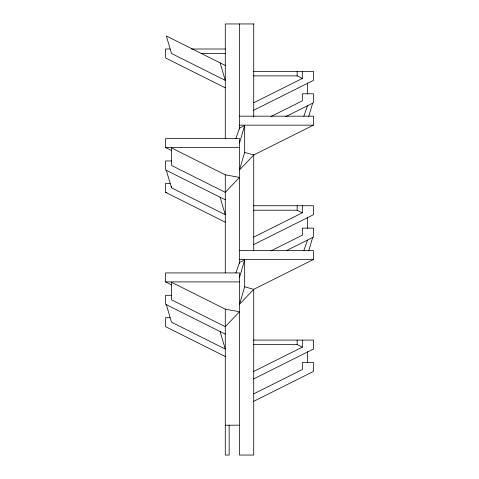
<?xml version="1.0" encoding="UTF-8"?>
<svg xmlns="http://www.w3.org/2000/svg" width="479" height="479" viewBox="0 0 479 479"><rect width="100%" height="100%" fill="white"/><g stroke="black" fill="none" stroke-linecap="round" stroke-linejoin="round"><path stroke-width="0.72" d="M239.5 143.047L244.673 125.54L239.5 128.121L235.878 138.575M244.673 125.54L244.673 152.424L239.5 169.937L253.72 155.01L313.428 125.157L313.428 116.181L239.5 116.181M239.5 277.395L244.673 259.881L239.5 262.468L235.878 272.916M244.673 259.881L244.673 286.771L239.5 304.285L253.72 289.358L313.428 259.504L313.428 250.529L239.5 250.529M308.739 116.457L312.667 103.147M308.739 250.804L312.667 237.494M303.878 116.181L307.5 105.733M303.878 250.529L307.5 240.075M253.72 102.763L302.327 78.46L302.327 71.401M253.72 110.23L313.428 80.376L313.428 71.401L253.481 71.401M270.982 116.529L302.327 100.853L302.327 93.788L313.428 93.788L313.428 102.763L285.586 116.684M253.72 237.111L302.327 212.808L302.327 205.742M253.72 244.577L313.428 214.718L313.428 205.742L253.481 205.742M270.982 250.87L302.327 235.201L302.327 228.136L313.428 228.136L313.428 237.111L286.25 250.703M253.72 371.459L302.327 347.155L302.327 340.09M253.72 378.919L313.428 349.065L313.428 340.09L253.481 340.09M253.72 393.846L302.327 369.543L302.327 362.483L313.428 362.483L313.428 371.459L253.72 401.312M253.978 23.95L225.28 23.95L225.28 138.593M170.051 49.008L165.572 49.008L165.572 57.983L225.28 87.837M191.408 49.008L225.459 49.008M201.066 53.486L225.459 53.486M253.541 75.88L297.154 75.88L302.327 78.46M239.5 125.157L313.428 125.157M239.5 263.48L239.5 138.575L165.572 138.575L165.572 147.55L239.5 147.55M171.5 160.962L165.572 160.962L165.572 169.937L225.28 199.791M170.051 183.355L165.572 183.355L165.572 192.33L225.28 222.184M165.572 192.33L167.063 192.33M253.541 210.221L297.154 210.221L302.327 212.808M239.5 259.504L313.428 259.504M244.673 286.771L253.72 289.358L253.72 455.05L239.5 455.05L239.5 272.916L165.572 272.916L165.572 281.892L239.5 281.892M171.5 295.309L165.572 295.309L165.572 304.285L225.28 334.138M170.051 317.697L165.572 317.697L165.572 326.678L225.28 356.532M253.541 344.569L297.154 344.569L302.327 347.155M225.28 425.196L239.5 425.196M225.28 174.817L239.5 177.404L225.28 192.33L171.5 165.441L171.5 147.927L225.28 174.817L225.28 272.934M225.28 309.165L239.5 311.745L225.28 326.678L171.5 299.788L171.5 282.275L225.28 309.165L225.28 455.05L229.16 455.05L229.16 425.196M244.673 152.424L253.72 155.01M225.28 65.449L166.333 35.973L171.5 53.486L225.28 80.376L220.106 62.863M165.572 147.55L171.5 150.514M166.333 170.32L171.5 187.834L225.28 214.718L220.106 197.21M165.572 281.892L171.5 284.861M220.106 331.552L225.28 349.065L171.5 322.175L166.333 304.662M307.5 82.945L307.5 93.89M307.5 217.292L307.5 228.238M307.5 351.634L307.5 362.579M297.154 71.401L297.154 75.88M297.154 205.742L297.154 210.221M297.154 340.09L297.154 344.569M253.72 23.95L253.72 116.972M253.72 154.268L253.72 250.547M239.5 23.95L239.5 129.138M171.5 186.337L171.5 187.834"/></g></svg>
